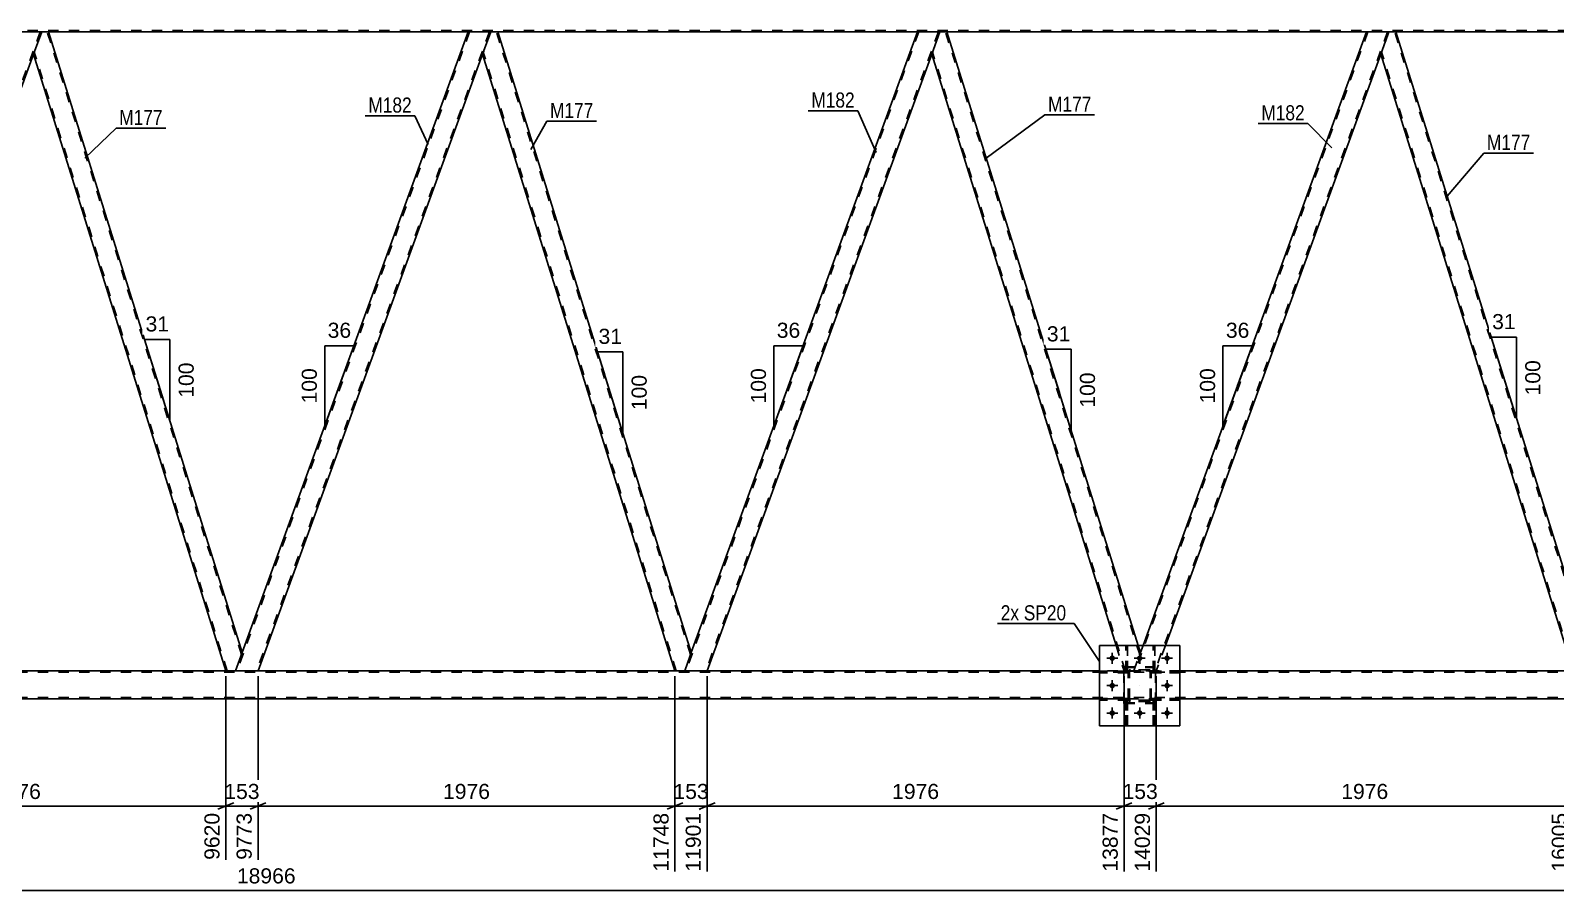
# Model space of a CAD drawing. Header units: millimetres. Extents: x -115 to 726, y -400 to 194.
# Drawn here: x 259.5 to 548.6, y -164.9 to -1.8 of the extents above; entities that cross this region are included whole.
import ezdxf

# ---------------------------------------------------------------- set-up
doc = ezdxf.new("R2010")
doc.units = ezdxf.units.MM
doc.linetypes.add('DXK_LINE_DOT2', pattern=[3.9198, 1.9599, -1.9599])
doc.linetypes.add('DXK_LINE_DOT3', pattern=[5.9187, 2.979, -0.9799, 0.9799, -0.9799])
doc.styles.add('Arial', font='arial.ttf', dxfattribs={"height": 0.2})
doc.styles.add('Arial Narrow', font='ARIALN.TTF', dxfattribs={"height": 0.2})

# ---------------------------------------------------------------- blocks, each defined once
blk = doc.blocks.new('Part-203724152-3175 - 2793')
at = {"color": 2, "linetype": 'Continuous'}
for p, q in [((472.33, -118.4), (472.33, -118.39)), ((472.65, -118.39), (472.33, -118.39)), ((472.65, -118.4), (472.65, -118.39))]:
    blk.add_line(p, q, dxfattribs=at)
at = {"color": 7, "linetype": 'DXK_LINE_DOT2'}
for p, q in [((472.33, -123.24), (472.33, -118.4)), ((472.65, -123.24), (472.65, -118.4)), ((472.33, -122.64), (472.65, -122.64)), ((472.65, -123.24), (472.33, -123.24))]:
    blk.add_line(p, q, dxfattribs=at)
blk = doc.blocks.new('Part-203724152-3136 - 2793')
at = {"color": 7, "linetype": 'DXK_LINE_DOT2'}
for p, q in [((467.13, -133.59), (467.13, -128.76)), ((467.13, -128.76), (467.45, -128.76)), ((467.13, -129.36), (467.45, -129.36)), ((467.45, -128.76), (467.45, -133.59)), ((467.45, -133.59), (467.13, -133.59))]:
    blk.add_line(p, q, dxfattribs=at)
blk = doc.blocks.new('Part-203724152-3021 - 2793')
at = {"color": 7, "linetype": 'DXK_LINE_DOT2'}
for p, q in [((257.64, -2), (213.51, -123.22)), ((261.38, -2), (217.26, -123.22)), ((257.64, -2), (257.65, -2)), ((261.64, -2), (260.09, -6.25)), ((215.02, -118.4), (213.26, -123.22)), ((219.27, -118.4), (217.52, -123.22)), ((217.52, -123.22), (213.26, -123.22))]:
    blk.add_line(p, q, dxfattribs=at)
at = {"color": 2, "linetype": 'Continuous'}
for p, q in [((257.38, -2), (215.02, -118.4)), ((257.38, -2), (261.64, -2)), ((260.09, -6.25), (219.27, -118.4))]:
    blk.add_line(p, q, dxfattribs=at)
blk = doc.blocks.new('Part-203724152-3026 - 2793')
at = {"color": 2, "linetype": 'Continuous'}
for p, q in [((346.77, -2), (345.22, -6.25)), ((348.09, -2), (346.77, -2)), ((384.79, -119.75), (348.09, -2)), ((381.68, -123.22), (345.22, -6.25)), ((384.52, -120.49), (383.53, -123.22)), ((384.79, -119.75), (384.52, -120.49))]:
    blk.add_line(p, q, dxfattribs=at)
at = {"color": 7, "linetype": 'DXK_LINE_DOT2'}
for p, q in [((384.66, -120.12), (347.84, -2)), ((381.93, -123.22), (345.36, -5.88)), ((384.77, -119.81), (384.52, -120.49)), ((381.68, -123.22), (383.53, -123.22))]:
    blk.add_line(p, q, dxfattribs=at)
blk = doc.blocks.new('Part-203724152-3031 - 2793')
at = {"color": 2, "linetype": 'Continuous'}
for p, q in [((431.9, -2), (430.36, -6.25)), ((433.22, -2), (431.9, -2)), ((469.5, -118.4), (433.22, -2)), ((465.31, -118.4), (430.36, -6.25))]:
    blk.add_line(p, q, dxfattribs=at)
at = {"color": 7, "linetype": 'DXK_LINE_DOT2'}
for p, q in [((469.79, -120.12), (432.97, -2)), ((467.07, -123.22), (430.49, -5.88)), ((465.31, -118.4), (466.82, -123.22)), ((469.92, -119.75), (469.5, -118.4)), ((468.66, -123.22), (469.92, -119.75)), ((466.82, -123.22), (468.66, -123.22))]:
    blk.add_line(p, q, dxfattribs=at)
blk = doc.blocks.new('Part-203724152-3036 - 2793')
at = {"color": 2, "linetype": 'Continuous'}
for p, q in [((261.64, -2), (260.09, -6.25)), ((262.95, -2), (261.64, -2)), ((299.66, -119.75), (262.95, -2)), ((296.55, -123.22), (260.09, -6.25)), ((298.39, -123.22), (299.66, -119.75))]:
    blk.add_line(p, q, dxfattribs=at)
at = {"color": 7, "linetype": 'DXK_LINE_DOT2'}
for p, q in [((299.52, -120.12), (262.7, -2)), ((296.8, -123.22), (260.22, -5.88)), ((296.55, -123.22), (298.39, -123.22))]:
    blk.add_line(p, q, dxfattribs=at)
blk = doc.blocks.new('Part-203724152-3061 - 2793')
at = {"color": 7, "linetype": 'DXK_LINE_DOT2'}
for p, q in [((342.77, -2), (298.65, -123.22)), ((346.52, -2), (302.39, -123.22)), ((342.77, -2), (342.79, -2)), ((346.77, -2), (345.22, -6.25)), ((299.66, -119.75), (298.39, -123.22)), ((302.65, -123.22), (298.39, -123.22))]:
    blk.add_line(p, q, dxfattribs=at)
at = {"color": 2, "linetype": 'Continuous'}
for p, q in [((342.51, -2), (299.66, -119.75)), ((342.51, -2), (346.77, -2)), ((345.22, -6.25), (302.65, -123.22))]:
    blk.add_line(p, q, dxfattribs=at)
blk = doc.blocks.new('Part-203724152-3147 - 2793')
at = {"color": 2, "linetype": 'Continuous'}
for p, q in [((467.13, -118.4), (467.13, -118.39)), ((467.45, -118.39), (467.13, -118.39)), ((467.45, -118.4), (467.45, -118.39))]:
    blk.add_line(p, q, dxfattribs=at)
at = {"color": 7, "linetype": 'DXK_LINE_DOT2'}
for p, q in [((467.13, -123.24), (467.13, -118.4)), ((467.45, -123.24), (467.45, -118.4)), ((467.13, -122.64), (467.45, -122.64)), ((467.45, -123.24), (467.13, -123.24))]:
    blk.add_line(p, q, dxfattribs=at)
blk = doc.blocks.new('Part-203724152-3066 - 2793')
at = {"color": 7, "linetype": 'DXK_LINE_DOT2'}
for p, q in [((427.9, -2), (383.78, -123.22)), ((431.65, -2), (387.53, -123.22)), ((427.9, -2), (427.92, -2)), ((431.9, -2), (430.36, -6.25)), ((384.79, -119.75), (383.53, -123.22)), ((387.78, -123.22), (383.53, -123.22))]:
    blk.add_line(p, q, dxfattribs=at)
at = {"color": 2, "linetype": 'Continuous'}
for p, q in [((427.65, -2), (384.79, -119.75)), ((427.65, -2), (431.9, -2)), ((430.36, -6.25), (387.78, -123.22))]:
    blk.add_line(p, q, dxfattribs=at)
blk = doc.blocks.new('Part-203724152-3071 - 2793')
at = {"color": 7, "linetype": 'DXK_LINE_DOT2'}
for p, q in [((513.04, -2), (468.92, -123.22)), ((516.78, -2), (472.66, -123.22)), ((513.04, -2), (513.06, -2)), ((517.04, -2), (515.49, -6.25)), ((470.42, -118.4), (468.66, -123.22)), ((474.67, -118.4), (472.92, -123.22)), ((472.92, -123.22), (468.66, -123.22))]:
    blk.add_line(p, q, dxfattribs=at)
at = {"color": 2, "linetype": 'Continuous'}
for p, q in [((512.78, -2), (470.42, -118.4)), ((512.78, -2), (517.04, -2)), ((515.49, -6.25), (474.67, -118.4))]:
    blk.add_line(p, q, dxfattribs=at)
blk = doc.blocks.new('Part-203724152-3081 - 2793')
at = {"color": 2, "linetype": 'Continuous'}
for p, q in [((517.04, -2), (515.49, -6.25)), ((518.36, -2), (517.04, -2)), ((555.06, -119.75), (518.36, -2)), ((551.95, -123.22), (515.49, -6.25)), ((554.79, -120.49), (553.8, -123.22)), ((555.06, -119.75), (554.79, -120.49))]:
    blk.add_line(p, q, dxfattribs=at)
at = {"color": 7, "linetype": 'DXK_LINE_DOT2'}
for p, q in [((554.92, -120.12), (518.11, -2)), ((552.2, -123.22), (515.63, -5.88)), ((555.04, -119.81), (554.79, -120.49)), ((551.95, -123.22), (553.8, -123.22))]:
    blk.add_line(p, q, dxfattribs=at)
blk = doc.blocks.new('Part-203724152-3132 - 2793')
at = {"color": 7, "linetype": 'DXK_LINE_DOT2'}
for p, q in [((472.78, -122.59), (466.78, -122.59)), ((466.78, -129.39), (466.78, -122.59)), ((472.78, -129.39), (472.78, -122.59)), ((472.78, -129.39), (466.78, -129.39))]:
    blk.add_line(p, q, dxfattribs=at)
blk = doc.blocks.new('Part-203724152-3133 - 2793')
at = {"color": 7, "linetype": 'DXK_LINE_DOT2'}
for p, q in [((472.78, -122.46), (466.78, -122.46)), ((466.78, -129.26), (466.78, -122.46)), ((472.78, -129.26), (472.78, -122.46)), ((472.78, -129.26), (466.78, -129.26))]:
    blk.add_line(p, q, dxfattribs=at)
blk = doc.blocks.new('Part-203724152-3134 - 2793')
at = {"color": 7, "linetype": 'DXK_LINE_DOT2'}
for p, q in [((467.58, -123.48), (467.61, -123.29)), ((467.61, -123.29), (467.58, -123.48)), ((467.58, -128.52), (467.58, -123.48)), ((467.82, -123.48), (467.84, -123.38)), ((467.82, -128.52), (467.82, -123.48)), ((467.84, -123.38), (467.89, -123.31)), ((467.87, -123.03), (468.06, -123)), ((468.06, -123), (467.87, -123.03)), ((467.89, -123.31), (467.97, -123.25)), ((467.97, -123.25), (468.06, -123.24)), ((471.5, -123), (468.06, -123)), ((468.06, -123.24), (471.5, -123.24)), ((471.5, -123), (471.68, -123.03)), ((471.68, -123.03), (471.5, -123)), ((471.5, -123.24), (471.59, -123.25)), ((471.59, -123.25), (471.67, -123.31)), ((471.67, -123.31), (471.72, -123.38)), ((471.72, -123.38), (471.74, -123.48)), ((471.74, -128.52), (471.74, -123.48)), ((471.94, -123.29), (471.98, -123.48)), ((471.98, -123.48), (471.94, -123.29)), ((471.98, -128.52), (471.98, -123.48)), ((467.61, -128.7), (467.58, -128.52)), ((467.58, -128.52), (467.61, -128.7)), ((467.84, -128.61), (467.82, -128.52)), ((467.89, -128.69), (467.84, -128.61)), ((468.06, -129), (467.87, -128.96)), ((467.87, -128.96), (468.06, -129)), ((467.97, -128.74), (467.89, -128.69)), ((468.06, -128.76), (467.97, -128.74)), ((471.5, -128.76), (468.06, -128.76)), ((471.5, -129), (468.06, -129)), ((471.59, -128.74), (471.5, -128.76)), ((471.68, -128.96), (471.5, -129)), ((471.5, -129), (471.68, -128.96)), ((471.67, -128.69), (471.59, -128.74)), ((471.72, -128.61), (471.67, -128.69)), ((471.74, -128.52), (471.72, -128.61)), ((471.98, -128.52), (471.94, -128.7)), ((471.94, -128.7), (471.98, -128.52))]:
    blk.add_line(p, q, dxfattribs=at)
at = {"color": 7, "linetype": 'DXK_LINE_DOT3'}
blk.add_line((469.78, -126), (469.78, -126), dxfattribs=at)
at = {"color": 7, "linetype": 'DXK_LINE_DOT2'}
for centre, start, end in [((468.06, -123.48), 112.5, 157.5), ((468.06, -123.48), 112.5, 157.5), ((471.5, -123.48), 22.5, 67.5), ((471.5, -123.48), 22.5, 67.5), ((468.06, -128.52), 202.5, 247.5), ((468.06, -128.52), 202.5, 247.5), ((471.5, -128.52), 292.5, 337.5), ((471.5, -128.52), 292.5, 337.5)]:
    blk.add_arc(centre, 0.48, start, end, dxfattribs=at)
blk = doc.blocks.new('Part-203724152-3138 - 2793')
at = {"color": 7, "linetype": 'DXK_LINE_DOT2'}
for p, q in [((467.13, -123.24), (467.13, -118.39)), ((467.13, -118.39), (467.45, -118.39)), ((467.45, -118.39), (467.45, -123.24)), ((467.13, -122.64), (467.45, -122.64)), ((467.45, -123.24), (467.13, -123.24))]:
    blk.add_line(p, q, dxfattribs=at)
blk = doc.blocks.new('Part-203724152-3139 - 2793')
at = {"color": 7, "linetype": 'DXK_LINE_DOT2'}
for p, q in [((467.58, -128.43), (462.18, -128.43)), ((462.18, -128.43), (462.18, -128.75)), ((467.58, -128.75), (462.18, -128.75)), ((466.98, -128.75), (466.98, -128.43)), ((467.58, -128.75), (467.58, -128.43))]:
    blk.add_line(p, q, dxfattribs=at)
blk = doc.blocks.new('Part-203724152-3140 - 2793')
at = {"color": 7, "linetype": 'DXK_LINE_DOT2'}
for p, q in [((467.58, -123.23), (462.18, -123.23)), ((462.18, -123.23), (462.18, -123.55)), ((467.58, -123.55), (462.18, -123.55)), ((466.98, -123.55), (466.98, -123.23)), ((467.58, -123.55), (467.58, -123.23))]:
    blk.add_line(p, q, dxfattribs=at)
blk = doc.blocks.new('Part-203724152-3141 - 2793')
at = {"color": 7, "linetype": 'DXK_LINE_DOT2'}
for p, q in [((477.38, -128.43), (471.98, -128.43)), ((471.98, -128.43), (471.98, -128.75)), ((471.98, -128.75), (477.38, -128.75)), ((472.58, -128.75), (472.58, -128.43)), ((477.38, -128.75), (477.38, -128.43))]:
    blk.add_line(p, q, dxfattribs=at)
blk = doc.blocks.new('Part-203724152-3142 - 2793')
at = {"color": 7, "linetype": 'DXK_LINE_DOT2'}
for p, q in [((477.38, -123.23), (471.98, -123.23)), ((471.98, -123.23), (471.98, -123.55)), ((471.98, -123.55), (477.38, -123.55)), ((472.58, -123.55), (472.58, -123.23)), ((477.38, -123.55), (477.38, -123.23))]:
    blk.add_line(p, q, dxfattribs=at)
blk = doc.blocks.new('Part-203724152-3143 - 2793')
at = {"color": 7, "linetype": 'DXK_LINE_DOT2'}
for p, q in [((467.58, -123.48), (467.61, -123.29)), ((467.61, -123.29), (467.58, -123.48)), ((467.58, -128.52), (467.58, -123.48)), ((467.82, -123.48), (467.84, -123.38)), ((467.82, -128.52), (467.82, -123.48)), ((467.84, -123.38), (467.89, -123.31)), ((467.87, -123.03), (468.06, -123)), ((468.06, -123), (467.87, -123.03)), ((467.89, -123.31), (467.97, -123.25)), ((467.97, -123.25), (468.06, -123.24)), ((471.5, -123), (468.06, -123)), ((468.06, -123.24), (471.5, -123.24)), ((471.5, -123), (471.68, -123.03)), ((471.68, -123.03), (471.5, -123)), ((471.5, -123.24), (471.59, -123.25)), ((471.59, -123.25), (471.67, -123.31)), ((471.67, -123.31), (471.72, -123.38)), ((471.72, -123.38), (471.74, -123.48)), ((471.74, -128.52), (471.74, -123.48)), ((471.94, -123.29), (471.98, -123.48)), ((471.98, -123.48), (471.94, -123.29)), ((471.98, -128.52), (471.98, -123.48)), ((467.61, -128.7), (467.58, -128.52)), ((467.58, -128.52), (467.61, -128.7)), ((467.84, -128.61), (467.82, -128.52)), ((467.89, -128.69), (467.84, -128.61)), ((468.06, -129), (467.87, -128.96)), ((467.87, -128.96), (468.06, -129)), ((467.97, -128.74), (467.89, -128.69)), ((468.06, -128.76), (467.97, -128.74)), ((471.5, -128.76), (468.06, -128.76)), ((471.5, -129), (468.06, -129)), ((471.59, -128.74), (471.5, -128.76)), ((471.68, -128.96), (471.5, -129)), ((471.5, -129), (471.68, -128.96)), ((471.67, -128.69), (471.59, -128.74)), ((471.72, -128.61), (471.67, -128.69)), ((471.74, -128.52), (471.72, -128.61)), ((471.98, -128.52), (471.94, -128.7)), ((471.94, -128.7), (471.98, -128.52))]:
    blk.add_line(p, q, dxfattribs=at)
at = {"color": 7, "linetype": 'DXK_LINE_DOT3'}
blk.add_line((469.78, -126), (469.78, -126), dxfattribs=at)
at = {"color": 7, "linetype": 'DXK_LINE_DOT2'}
for centre, start, end in [((468.06, -123.48), 112.5, 157.5), ((468.06, -123.48), 112.5, 157.5), ((471.5, -123.48), 22.5, 67.5), ((471.5, -123.48), 22.5, 67.5), ((468.06, -128.52), 202.5, 247.5), ((468.06, -128.52), 202.5, 247.5), ((471.5, -128.52), 292.5, 337.5), ((471.5, -128.52), 292.5, 337.5)]:
    blk.add_arc(centre, 0.48, start, end, dxfattribs=at)
blk = doc.blocks.new('Part-203724152-3145 - 2793')
at = {"color": 7, "linetype": 'DXK_LINE_DOT2'}
for p, q in [((467.45, -128.76), (467.13, -128.76)), ((467.13, -128.76), (467.13, -133.59)), ((467.13, -129.36), (467.45, -129.36)), ((467.45, -133.59), (467.45, -128.76)), ((467.13, -133.59), (467.45, -133.59))]:
    blk.add_line(p, q, dxfattribs=at)
blk = doc.blocks.new('Part-203724152-3148 - 2793')
at = {"color": 7, "linetype": 'DXK_LINE_DOT2'}
for p, q in [((467.58, -128.43), (462.18, -128.43)), ((462.18, -128.75), (462.18, -128.43)), ((467.58, -128.75), (462.18, -128.75)), ((466.98, -128.75), (466.98, -128.43)), ((467.58, -128.43), (467.58, -128.75))]:
    blk.add_line(p, q, dxfattribs=at)
blk = doc.blocks.new('Part-203724152-3149 - 2793')
at = {"color": 7, "linetype": 'DXK_LINE_DOT2'}
for p, q in [((467.58, -123.23), (462.18, -123.23)), ((462.18, -123.55), (462.18, -123.23)), ((467.58, -123.55), (462.18, -123.55)), ((466.98, -123.55), (466.98, -123.23)), ((467.58, -123.23), (467.58, -123.55))]:
    blk.add_line(p, q, dxfattribs=at)
blk = doc.blocks.new('Part-203724152-3150 - 2793')
at = {"color": 7, "linetype": 'DXK_LINE_DOT2'}
for p, q in [((471.98, -128.75), (471.98, -128.43)), ((471.98, -128.43), (477.38, -128.43)), ((477.38, -128.75), (471.98, -128.75)), ((472.58, -128.75), (472.58, -128.43)), ((477.38, -128.43), (477.38, -128.75))]:
    blk.add_line(p, q, dxfattribs=at)
blk = doc.blocks.new('Part-203724152-3151 - 2793')
at = {"color": 7, "linetype": 'DXK_LINE_DOT2'}
for p, q in [((471.98, -123.55), (471.98, -123.23)), ((471.98, -123.23), (477.38, -123.23)), ((477.38, -123.55), (471.98, -123.55)), ((472.58, -123.55), (472.58, -123.23)), ((477.38, -123.23), (477.38, -123.55))]:
    blk.add_line(p, q, dxfattribs=at)
blk = doc.blocks.new('Part-203724152-3156 - 2793')
at = {"color": 7, "linetype": 'DXK_LINE_DOT2'}
for p, q in [((462.18, -118.4), (477.38, -118.4)), ((462.18, -118.4), (462.18, -133.6)), ((477.38, -118.4), (477.38, -133.6)), ((462.18, -133.6), (477.38, -133.6))]:
    blk.add_line(p, q, dxfattribs=at)
blk = doc.blocks.new('Part-203724152-3161 - 2793')
at = {"color": 2, "linetype": 'Continuous'}
for p, q in [((477.38, -118.4), (462.18, -118.4)), ((462.18, -118.4), (462.18, -133.6)), ((477.38, -118.4), (477.38, -133.6)), ((477.38, -133.6), (462.18, -133.6))]:
    blk.add_line(p, q, dxfattribs=at)
blk = doc.blocks.new('Part-203724152-3164 - 2793')
at = {"color": 7, "linetype": 'DXK_LINE_DOT2'}
for p, q in [((472.33, -133.59), (472.33, -128.76)), ((472.33, -128.76), (472.65, -128.76)), ((472.33, -129.36), (472.65, -129.36)), ((472.65, -128.76), (472.65, -133.59)), ((472.65, -133.59), (472.33, -133.59))]:
    blk.add_line(p, q, dxfattribs=at)
blk = doc.blocks.new('Part-203724152-3166 - 2793')
at = {"color": 7, "linetype": 'DXK_LINE_DOT2'}
for p, q in [((472.33, -123.24), (472.33, -118.39)), ((472.33, -118.39), (472.65, -118.39)), ((472.65, -118.39), (472.65, -123.24)), ((472.33, -122.64), (472.65, -122.64)), ((472.65, -123.24), (472.33, -123.24))]:
    blk.add_line(p, q, dxfattribs=at)
blk = doc.blocks.new('Part-203724152-3173 - 2793')
at = {"color": 7, "linetype": 'DXK_LINE_DOT2'}
for p, q in [((472.65, -128.76), (472.33, -128.76)), ((472.33, -128.76), (472.33, -133.59)), ((472.33, -129.36), (472.65, -129.36)), ((472.65, -133.59), (472.65, -128.76)), ((472.33, -133.59), (472.65, -133.59))]:
    blk.add_line(p, q, dxfattribs=at)
blk = doc.blocks.new('Part-203724152-3405 - 2793')
at = {"color": 7, "linetype": 'DXK_LINE_DOT2'}
for p, q in [((633.32, -1.76), (-29.49, -1.76)), ((262.95, -2), (257.38, -2)), ((348.09, -2), (342.51, -2)), ((433.22, -2), (427.65, -2)), ((518.36, -2), (512.78, -2))]:
    blk.add_line(p, q, dxfattribs=at)
at = {"color": 2, "linetype": 'Continuous'}
for p, q in [((342.51, -2), (262.95, -2)), ((427.65, -2), (348.09, -2)), ((512.78, -2), (433.22, -2)), ((597.92, -2), (518.36, -2))]:
    blk.add_line(p, q, dxfattribs=at)
blk = doc.blocks.new('Part-203724152-3410 - 2793')
at = {"color": 7, "linetype": 'DXK_LINE_DOT2'}
for p, q in [((623.52, -123.46), (-50.14, -123.46)), ((477.38, -123.22), (462.18, -123.22)), ((623.52, -128.26), (-50.14, -128.26)), ((477.38, -128.5), (462.18, -128.5))]:
    blk.add_line(p, q, dxfattribs=at)
at = {"color": 2, "linetype": 'Continuous'}
for p, q in [((462.18, -123.22), (221.96, -123.22)), ((623.52, -123.22), (477.38, -123.22)), ((462.18, -128.5), (221.96, -128.5)), ((623.52, -128.5), (477.38, -128.5))]:
    blk.add_line(p, q, dxfattribs=at)
blk = doc.blocks.new('Bolt-203724152-3418 - 2793')
at = {"color": 1, "linetype": 'Continuous'}
for p, q in [((463.54, -120.8), (464.23, -120.8)), ((464.58, -119.76), (464.58, -120.45)), ((464.58, -121.84), (464.58, -121.14)), ((465.62, -120.8), (464.93, -120.8)), ((468.74, -120.8), (469.43, -120.8)), ((469.78, -119.76), (469.78, -120.45)), ((469.78, -121.84), (469.78, -121.14)), ((470.82, -120.8), (470.13, -120.8)), ((473.94, -120.8), (474.63, -120.8)), ((474.98, -119.76), (474.98, -120.45)), ((474.98, -121.84), (474.98, -121.14)), ((476.02, -120.8), (475.33, -120.8)), ((463.54, -126), (464.23, -126)), ((464.58, -124.96), (464.58, -125.65)), ((464.58, -127.04), (464.58, -126.34)), ((465.62, -126), (464.93, -126)), ((473.94, -126), (474.63, -126)), ((474.98, -124.96), (474.98, -125.65)), ((474.98, -127.04), (474.98, -126.34)), ((476.02, -126), (475.33, -126)), ((463.54, -131.2), (464.23, -131.2)), ((464.58, -130.16), (464.58, -130.85)), ((464.58, -132.24), (464.58, -131.54)), ((465.62, -131.2), (464.93, -131.2)), ((468.74, -131.2), (469.43, -131.2)), ((469.78, -130.16), (469.78, -130.85)), ((469.78, -132.24), (469.78, -131.54)), ((470.82, -131.2), (470.13, -131.2)), ((473.94, -131.2), (474.63, -131.2)), ((474.98, -130.16), (474.98, -130.85)), ((474.98, -132.24), (474.98, -131.54)), ((476.02, -131.2), (475.33, -131.2))]:
    blk.add_line(p, q, dxfattribs=at)
blk = doc.blocks.new('Bolt-203724152-3419 - 2793')
at = {"linetype": 'Continuous'}
for points in [[(465.1, -120.8, -1), (464.06, -120.8, -1)], [(470.3, -120.8, -1), (469.26, -120.8, -1)], [(475.5, -120.8, -1), (474.46, -120.8, -1)], [(465.1, -126, -1), (464.06, -126, -1)], [(475.5, -126, -1), (474.46, -126, -1)], [(465.1, -131.2, -1), (464.06, -131.2, -1)], [(470.3, -131.2, -1), (469.26, -131.2, -1)], [(475.5, -131.2, -1), (474.46, -131.2, -1)]]:
    blk.add_hatch(color=1, dxfattribs=at).paths.add_polyline_path(points)
at = {"color": 1, "linetype": 'Continuous'}
for p, q in [((465.62, -120.8), (463.54, -120.8)), ((464.58, -119.76), (464.58, -121.84)), ((470.82, -120.8), (468.74, -120.8)), ((469.78, -119.76), (469.78, -121.84)), ((476.02, -120.8), (473.94, -120.8)), ((474.98, -119.76), (474.98, -121.84)), ((465.62, -126), (463.54, -126)), ((464.58, -124.96), (464.58, -127.04)), ((476.02, -126), (473.94, -126)), ((474.98, -124.96), (474.98, -127.04)), ((465.62, -131.2), (463.54, -131.2)), ((464.58, -130.16), (464.58, -132.24)), ((470.82, -131.2), (468.74, -131.2)), ((469.78, -130.16), (469.78, -132.24)), ((476.02, -131.2), (473.94, -131.2)), ((474.98, -130.16), (474.98, -132.24))]:
    blk.add_line(p, q, dxfattribs=at)
blk = doc.blocks.new('StraightDimension-203724152-3528 - 2793')
at = {"color": 7, "linetype": 'Continuous'}
for p, q in [((381.68, -124.22), (381.68, -161.27)), ((387.78, -124.22), (387.78, -161.27)), ((380.18, -149.45), (383.18, -148.25)), ((381.68, -148.85), (387.78, -148.85)), ((389.28, -148.25), (386.28, -149.45))]:
    blk.add_line(p, q, dxfattribs=at)
at = {"color": 0}
blk.add_wipeout([(388.67, -148.1), (388.67, -143.9), (380.8, -143.9), (380.8, -148.1)], dxfattribs=at)
at = {"color": 0, "linetype": 'Continuous'}
blk.add_wipeout([(387.18, -149.55), (382.98, -149.55), (382.98, -161.87), (387.18, -161.87)], dxfattribs=at)
at = {"color": 3, "style": 'Arial'}
blk.add_text('153', height=2.865, dxfattribs=at).set_placement((381.4, -147.5))
at = {"color": 3, "linetype": 'Continuous', "style": 'Arial'}
blk.add_text('11901', height=2.865, rotation=90.0002, dxfattribs=at).set_placement((386.58, -161.27))
blk = doc.blocks.new('StraightDimension-203724152-3546 - 2793')
at = {"color": 7, "linetype": 'Continuous'}
for p, q in [((302.65, -124.22), (302.65, -159.04)), ((381.68, -124.22), (381.68, -161.27)), ((304.15, -148.25), (301.15, -149.45)), ((302.65, -148.85), (381.68, -148.85)), ((380.18, -149.45), (383.18, -148.25))]:
    blk.add_line(p, q, dxfattribs=at)
at = {"color": 0}
blk.add_wipeout([(347.21, -148.1), (347.21, -143.9), (337.12, -143.9), (337.12, -148.1)], dxfattribs=at)
at = {"color": 0, "linetype": 'Continuous'}
blk.add_wipeout([(381.08, -149.55), (376.88, -149.55), (376.88, -161.87), (381.08, -161.87)], dxfattribs=at)
at = {"color": 3, "style": 'Arial'}
blk.add_text('1976', height=2.865, dxfattribs=at).set_placement((337.72, -147.5))
at = {"color": 3, "linetype": 'Continuous', "style": 'Arial'}
blk.add_text('11748', height=2.865, rotation=90.0002, dxfattribs=at).set_placement((380.48, -161.27))
blk = doc.blocks.new('AngleDimension-203724152-12988 - 2793')
at = {"color": 7, "linetype": 'Continuous'}
for p, q in [((454.55, -70.42), (451.99, -62.22)), ((456.81, -62.22), (451.99, -62.22)), ((456.81, -77.69), (451.99, -62.22)), ((456.81, -77.69), (456.81, -62.22))]:
    blk.add_line(p, q, dxfattribs=at)
at = {"color": 0}
for points in [[(457.23, -61.32), (457.23, -57.12), (451.58, -57.12), (451.58, -61.32)], [(461.91, -66.02), (457.71, -66.02), (457.71, -73.89), (461.91, -73.89)]]:
    blk.add_wipeout(points, dxfattribs=at)
at = {"color": 3, "style": 'Arial'}
blk.add_text('31', height=2.865, dxfattribs=at).set_placement((452.18, -60.72))
blk.add_text('100', height=2.865, rotation=90.0002, dxfattribs=at).set_placement((461.31, -73.29))
blk = doc.blocks.new('StraightDimension-203724152-3857 - 2793')
at = {"color": 7, "linetype": 'Continuous'}
blk.add_line((-59.4, -164.86), (667.81, -164.86), dxfattribs=at)
at = {"color": 0}
blk.add_wipeout([(310.36, -164.11), (310.36, -159.91), (298.05, -159.91), (298.05, -164.11)], dxfattribs=at)
at = {"color": 3, "style": 'Arial'}
blk.add_text('18966', height=2.865, dxfattribs=at).set_placement((298.65, -163.51))
blk = doc.blocks.new('AngleDimension-203724152-12960 - 2793')
at = {"color": 7, "linetype": 'Continuous'}
for p, q in [((284.79, -72.06), (281.14, -60.34)), ((285.96, -60.34), (281.14, -60.34)), ((285.96, -75.81), (281.14, -60.34)), ((285.96, -75.81), (285.96, -60.34))]:
    blk.add_line(p, q, dxfattribs=at)
at = {"color": 0}
for points in [[(286.37, -59.44), (286.37, -55.24), (280.73, -55.24), (280.73, -59.44)], [(291.06, -64.14), (286.86, -64.14), (286.86, -72.01), (291.06, -72.01)]]:
    blk.add_wipeout(points, dxfattribs=at)
at = {"color": 3, "style": 'Arial'}
blk.add_text('31', height=2.865, dxfattribs=at).set_placement((281.33, -58.84))
blk.add_text('100', height=2.865, rotation=90.0002, dxfattribs=at).set_placement((290.46, -71.41))
blk = doc.blocks.new('StraightDimension-203724152-3474 - 2793')
at = {"color": 7, "linetype": 'Continuous'}
for p, q in [((472.92, -124.22), (472.92, -161.27)), ((551.95, -124.22), (551.95, -161.27)), ((474.42, -148.25), (471.42, -149.45)), ((472.92, -148.85), (551.95, -148.85)), ((550.45, -149.45), (553.45, -148.25))]:
    blk.add_line(p, q, dxfattribs=at)
at = {"color": 0}
blk.add_wipeout([(517.48, -148.1), (517.48, -143.9), (507.39, -143.9), (507.39, -148.1)], dxfattribs=at)
at = {"color": 0, "linetype": 'Continuous'}
blk.add_wipeout([(551.35, -149.55), (547.15, -149.55), (547.15, -161.87), (551.35, -161.87)], dxfattribs=at)
at = {"color": 3, "style": 'Arial'}
blk.add_text('1976', height=2.865, dxfattribs=at).set_placement((507.99, -147.5))
at = {"color": 3, "linetype": 'Continuous', "style": 'Arial'}
blk.add_text('16005', height=2.865, rotation=90.0002, dxfattribs=at).set_placement((550.75, -161.27))
blk = doc.blocks.new('StraightDimension-203724152-3492 - 2793')
at = {"color": 7, "linetype": 'Continuous'}
for p, q in [((466.82, -124.22), (466.82, -161.27)), ((472.92, -124.22), (472.92, -161.27)), ((465.32, -149.45), (468.32, -148.25)), ((466.82, -148.85), (472.92, -148.85)), ((474.42, -148.25), (471.42, -149.45))]:
    blk.add_line(p, q, dxfattribs=at)
at = {"color": 0}
blk.add_wipeout([(473.8, -148.1), (473.8, -143.9), (465.93, -143.9), (465.93, -148.1)], dxfattribs=at)
at = {"color": 0, "linetype": 'Continuous'}
blk.add_wipeout([(472.32, -149.55), (468.12, -149.55), (468.12, -161.87), (472.32, -161.87)], dxfattribs=at)
at = {"color": 3, "style": 'Arial'}
blk.add_text('153', height=2.865, dxfattribs=at).set_placement((466.53, -147.5))
at = {"color": 3, "linetype": 'Continuous', "style": 'Arial'}
blk.add_text('14029', height=2.865, rotation=90.0002, dxfattribs=at).set_placement((471.72, -161.27))
blk = doc.blocks.new('AngleDimension-203724152-13002 - 2793')
at = {"color": 7, "linetype": 'Continuous'}
for p, q in [((539, -68.23), (536.4, -59.9)), ((541.23, -59.9), (536.4, -59.9)), ((541.23, -75.37), (536.4, -59.9)), ((541.23, -75.37), (541.23, -59.9))]:
    blk.add_line(p, q, dxfattribs=at)
at = {"color": 0}
for points in [[(541.64, -59), (541.64, -54.8), (535.99, -54.8), (535.99, -59)], [(546.33, -63.7), (542.13, -63.7), (542.13, -71.57), (546.33, -71.57)]]:
    blk.add_wipeout(points, dxfattribs=at)
at = {"color": 3, "style": 'Arial'}
blk.add_text('31', height=2.865, dxfattribs=at).set_placement((536.59, -58.4))
blk.add_text('100', height=2.865, rotation=90.0002, dxfattribs=at).set_placement((545.73, -70.97))
blk = doc.blocks.new('StraightDimension-203724152-3510 - 2793')
at = {"color": 7, "linetype": 'Continuous'}
for p, q in [((387.78, -124.22), (387.78, -161.27)), ((466.82, -124.22), (466.82, -161.27)), ((389.28, -148.25), (386.28, -149.45)), ((387.78, -148.85), (466.82, -148.85)), ((465.32, -149.45), (468.32, -148.25))]:
    blk.add_line(p, q, dxfattribs=at)
at = {"color": 0}
blk.add_wipeout([(432.35, -148.1), (432.35, -143.9), (422.25, -143.9), (422.25, -148.1)], dxfattribs=at)
at = {"color": 0, "linetype": 'Continuous'}
blk.add_wipeout([(466.22, -149.55), (462.02, -149.55), (462.02, -161.87), (466.22, -161.87)], dxfattribs=at)
at = {"color": 3, "style": 'Arial'}
blk.add_text('1976', height=2.865, dxfattribs=at).set_placement((422.85, -147.5))
at = {"color": 3, "linetype": 'Continuous', "style": 'Arial'}
blk.add_text('13877', height=2.865, rotation=90.0002, dxfattribs=at).set_placement((465.62, -161.27))
blk = doc.blocks.new('StraightDimension-203724152-3564 - 2793')
at = {"color": 7, "linetype": 'Continuous'}
for p, q in [((296.55, -124.22), (296.55, -159.04)), ((302.65, -124.22), (302.65, -159.04)), ((295.05, -149.45), (298.05, -148.25)), ((296.55, -148.85), (302.65, -148.85)), ((304.15, -148.25), (301.15, -149.45))]:
    blk.add_line(p, q, dxfattribs=at)
at = {"color": 0}
blk.add_wipeout([(303.53, -148.1), (303.53, -143.9), (295.66, -143.9), (295.66, -148.1)], dxfattribs=at)
at = {"color": 0, "linetype": 'Continuous'}
blk.add_wipeout([(302.05, -149.55), (297.85, -149.55), (297.85, -159.64), (302.05, -159.64)], dxfattribs=at)
at = {"color": 3, "style": 'Arial'}
blk.add_text('153', height=2.865, dxfattribs=at).set_placement((296.26, -147.5))
at = {"color": 3, "linetype": 'Continuous', "style": 'Arial'}
blk.add_text('9773', height=2.865, rotation=90.0002, dxfattribs=at).set_placement((301.45, -159.04))
blk = doc.blocks.new('StraightDimension-203724152-3582 - 2793')
at = {"color": 7, "linetype": 'Continuous'}
for p, q in [((217.52, -124.22), (217.52, -159.04)), ((296.55, -124.22), (296.55, -159.04)), ((219.02, -148.25), (216.02, -149.45)), ((217.52, -148.85), (296.55, -148.85)), ((295.05, -149.45), (298.05, -148.25))]:
    blk.add_line(p, q, dxfattribs=at)
at = {"color": 0}
blk.add_wipeout([(262.08, -148.1), (262.08, -143.9), (251.98, -143.9), (251.98, -148.1)], dxfattribs=at)
at = {"color": 0, "linetype": 'Continuous'}
blk.add_wipeout([(295.95, -149.55), (291.75, -149.55), (291.75, -159.64), (295.95, -159.64)], dxfattribs=at)
at = {"color": 3, "style": 'Arial'}
blk.add_text('1976', height=2.865, dxfattribs=at).set_placement((252.58, -147.5))
at = {"color": 3, "linetype": 'Continuous', "style": 'Arial'}
blk.add_text('9620', height=2.865, rotation=90.0002, dxfattribs=at).set_placement((295.35, -159.04))
blk = doc.blocks.new('AngleDimension-203724152-4224 - 2793')
at = {"color": 7, "linetype": 'Continuous'}
for p, q in [((315.3, -61.54), (320.84, -61.54)), ((315.3, -76.76), (320.84, -61.54)), ((315.3, -76.76), (315.3, -61.54)), ((318.02, -69.3), (320.84, -61.54))]:
    blk.add_line(p, q, dxfattribs=at)
at = {"color": 0}
for points in [[(320.9, -60.64), (320.9, -56.44), (315.25, -56.44), (315.25, -60.64)], [(314.4, -65.22), (310.2, -65.22), (310.2, -73.09), (314.4, -73.09)]]:
    blk.add_wipeout(points, dxfattribs=at)
at = {"color": 3, "style": 'Arial'}
blk.add_text('36', height=2.865, dxfattribs=at).set_placement((315.85, -60.04))
blk.add_text('100', height=2.865, rotation=90.0002, dxfattribs=at).set_placement((313.8, -72.49))
blk = doc.blocks.new('AngleDimension-203724152-4588 - 2793')
at = {"color": 7, "linetype": 'Continuous'}
for p, q in [((400.44, -61.54), (405.98, -61.54)), ((400.44, -76.76), (405.98, -61.54)), ((400.44, -76.76), (400.44, -61.54)), ((403.15, -69.3), (405.98, -61.54))]:
    blk.add_line(p, q, dxfattribs=at)
at = {"color": 0}
for points in [[(406.03, -60.64), (406.03, -56.44), (400.38, -56.44), (400.38, -60.64)], [(399.54, -65.22), (395.34, -65.22), (395.34, -73.09), (399.54, -73.09)]]:
    blk.add_wipeout(points, dxfattribs=at)
at = {"color": 3, "style": 'Arial'}
blk.add_text('36', height=2.865, dxfattribs=at).set_placement((400.98, -60.04))
blk.add_text('100', height=2.865, rotation=90.0002, dxfattribs=at).set_placement((398.94, -72.49))
blk = doc.blocks.new('AngleDimension-203724152-4649 - 2793')
at = {"color": 7, "linetype": 'Continuous'}
for p, q in [((485.57, -61.54), (491.11, -61.54)), ((485.57, -76.76), (491.11, -61.54)), ((485.57, -76.76), (485.57, -61.54)), ((488.29, -69.3), (491.11, -61.54))]:
    blk.add_line(p, q, dxfattribs=at)
at = {"color": 0}
for points in [[(491.16, -60.64), (491.16, -56.44), (485.52, -56.44), (485.52, -60.64)], [(484.67, -65.22), (480.47, -65.22), (480.47, -73.09), (484.67, -73.09)]]:
    blk.add_wipeout(points, dxfattribs=at)
at = {"color": 3, "style": 'Arial'}
blk.add_text('36', height=2.865, dxfattribs=at).set_placement((486.12, -60.04))
blk.add_text('100', height=2.865, rotation=90.0002, dxfattribs=at).set_placement((484.07, -72.49))
blk = doc.blocks.new('AngleDimension-203724152-12974 - 2793')
at = {"color": 7, "linetype": 'Continuous'}
for p, q in [((368.31, -66.87), (367.01, -62.69)), ((371.83, -62.69), (367.01, -62.69)), ((371.83, -78.16), (367.01, -62.69)), ((371.83, -78.16), (371.83, -62.69))]:
    blk.add_line(p, q, dxfattribs=at)
at = {"color": 0}
for points in [[(372.24, -61.79), (372.24, -57.59), (366.59, -57.59), (366.59, -61.79)], [(376.93, -66.49), (372.73, -66.49), (372.73, -74.36), (376.93, -74.36)]]:
    blk.add_wipeout(points, dxfattribs=at)
at = {"color": 3, "style": 'Arial'}
blk.add_text('31', height=2.865, dxfattribs=at).set_placement((367.19, -61.19))
blk.add_text('100', height=2.865, rotation=90.0002, dxfattribs=at).set_placement((376.33, -73.76))
blk = doc.blocks.new('Mark-203724152-3022 - 2793')
at = {"color": 0}
blk.add_wipeout([(366.22, -18.35), (366.22, -15.35), (358, -15.35), (358, -18.35)], dxfattribs=at)
blk.add_wipeout([(366.22, -18.35), (366.22, -15.35), (358, -15.35), (358, -18.35)], dxfattribs=at)
at = {"color": 30, "linetype": 'Continuous'}
for p, q in [((354.38, -24.36), (357.4, -18.95)), ((357.4, -18.95), (366.82, -18.95))]:
    blk.add_line(p, q, dxfattribs=at)
at = {"color": 3, "style": 'Arial Narrow'}
blk.add_text('M177', height=2.863, dxfattribs=at).set_placement((358, -18.35))
blk = doc.blocks.new('Mark-203724152-3027 - 2793')
at = {"color": 0}
blk.add_wipeout([(460.64, -17.18), (460.64, -14.18), (452.41, -14.18), (452.41, -17.18)], dxfattribs=at)
blk.add_wipeout([(460.64, -17.18), (460.64, -14.18), (452.41, -14.18), (452.41, -17.18)], dxfattribs=at)
at = {"color": 30, "linetype": 'Continuous'}
for p, q in [((440.69, -25.97), (451.81, -17.78)), ((451.81, -17.78), (461.24, -17.78))]:
    blk.add_line(p, q, dxfattribs=at)
at = {"color": 3, "style": 'Arial Narrow'}
blk.add_text('M177', height=2.863, dxfattribs=at).set_placement((452.41, -17.18))
blk = doc.blocks.new('Mark-203724152-3032 - 2793')
at = {"color": 0}
blk.add_wipeout([(284.57, -19.69), (284.57, -16.69), (276.35, -16.69), (276.35, -19.69)], dxfattribs=at)
blk.add_wipeout([(284.57, -19.69), (284.57, -16.69), (276.35, -16.69), (276.35, -19.69)], dxfattribs=at)
at = {"color": 30, "linetype": 'Continuous'}
for p, q in [((269.82, -25.95), (275.75, -20.29)), ((275.75, -20.29), (285.17, -20.29))]:
    blk.add_line(p, q, dxfattribs=at)
at = {"color": 3, "style": 'Arial Narrow'}
blk.add_text('M177', height=2.863, dxfattribs=at).set_placement((276.35, -19.69))
blk = doc.blocks.new('Mark-203724152-3057 - 2793')
at = {"color": 0}
blk.add_wipeout([(331.8, -17.33), (331.8, -14.33), (323.57, -14.33), (323.57, -17.33)], dxfattribs=at)
blk.add_wipeout([(331.8, -17.33), (331.8, -14.33), (323.57, -14.33), (323.57, -17.33)], dxfattribs=at)
at = {"color": 30, "linetype": 'Continuous'}
for p in [(322.97, -17.93), (334.91, -23.41)]:
    blk.add_line(p, (332.4, -17.93), dxfattribs=at)
at = {"color": 3, "style": 'Arial Narrow'}
blk.add_text('M182', height=2.863, dxfattribs=at).set_placement((323.57, -17.33))
blk = doc.blocks.new('Mark-203724152-3062 - 2793')
at = {"color": 0}
blk.add_wipeout([(415.77, -16.38), (415.77, -13.38), (407.54, -13.38), (407.54, -16.38)], dxfattribs=at)
blk.add_wipeout([(415.77, -16.38), (415.77, -13.38), (407.54, -13.38), (407.54, -16.38)], dxfattribs=at)
at = {"color": 30, "linetype": 'Continuous'}
for p in [(406.94, -16.98), (419.84, -24.9)]:
    blk.add_line(p, (416.37, -16.98), dxfattribs=at)
at = {"color": 3, "style": 'Arial Narrow'}
blk.add_text('M182', height=2.863, dxfattribs=at).set_placement((407.54, -16.38))
blk = doc.blocks.new('Mark-203724152-3067 - 2793')
at = {"color": 0}
blk.add_wipeout([(501.06, -18.8), (501.06, -15.8), (492.84, -15.8), (492.84, -18.8)], dxfattribs=at)
blk.add_wipeout([(501.06, -18.8), (501.06, -15.8), (492.84, -15.8), (492.84, -18.8)], dxfattribs=at)
at = {"color": 30, "linetype": 'Continuous'}
for p in [(492.24, -19.4), (506.21, -24.04)]:
    blk.add_line(p, (501.66, -19.4), dxfattribs=at)
at = {"color": 3, "style": 'Arial Narrow'}
blk.add_text('M182', height=2.863, dxfattribs=at).set_placement((492.84, -18.8))
blk = doc.blocks.new('Mark-203724152-3077 - 2793')
at = {"color": 0}
blk.add_wipeout([(543.83, -24.41), (543.83, -21.41), (535.61, -21.41), (535.61, -24.41)], dxfattribs=at)
blk.add_wipeout([(543.83, -24.41), (543.83, -21.41), (535.61, -21.41), (535.61, -24.41)], dxfattribs=at)
at = {"color": 30, "linetype": 'Continuous'}
for p, q in [((528.08, -33.2), (535.01, -25.01)), ((535.01, -25.01), (544.43, -25.01))]:
    blk.add_line(p, q, dxfattribs=at)
at = {"color": 3, "style": 'Arial Narrow'}
blk.add_text('M177', height=2.863, dxfattribs=at).set_placement((535.61, -24.41))
blk = doc.blocks.new('MarkSet-203724152-4715 - 2793')
at = {"color": 30, "linetype": 'Continuous'}
blk.add_line((462.18, -121.45), (457.35, -114.22), dxfattribs=at)
at = {"color": 0}
blk.add_wipeout([(446.91, -113.62), (446.91, -110.62), (443.44, -110.62), (443.44, -113.62)], dxfattribs=at)
blk.add_wipeout([(446.91, -113.62), (446.91, -110.62), (443.44, -110.62), (443.44, -113.62)], dxfattribs=at)
blk.add_wipeout([(455.85, -113.62), (455.85, -110.62), (447.81, -110.62), (447.81, -113.62)], dxfattribs=at)
blk.add_wipeout([(455.85, -113.62), (455.85, -110.62), (447.81, -110.62), (447.81, -113.62)], dxfattribs=at)
at = {"color": 30, "linetype": 'Continuous'}
blk.add_line((442.84, -114.22), (457.35, -114.22), dxfattribs=at)
at = {"color": 3, "style": 'Arial Narrow'}
for s, p in [('2x', (443.44, -113.62)), ('SP20', (447.81, -113.62))]:
    blk.add_text(s, height=2.863, dxfattribs=at).set_placement(p)

msp = doc.modelspace()

# ---------------------------------------------------------------- block references
for name in ['Part-203724152-3405 - 2793', 'Part-203724152-3021 - 2793', 'Part-203724152-3036 - 2793', 'Part-203724152-3061 - 2793', 'Part-203724152-3026 - 2793', 'Part-203724152-3066 - 2793', 'Part-203724152-3031 - 2793', 'Part-203724152-3071 - 2793', 'Part-203724152-3081 - 2793', 'Part-203724152-3156 - 2793', 'Part-203724152-3161 - 2793', 'Part-203724152-3147 - 2793', 'Part-203724152-3138 - 2793', 'Part-203724152-3175 - 2793', 'Part-203724152-3166 - 2793', 'Bolt-203724152-3418 - 2793', 'Bolt-203724152-3419 - 2793', 'Part-203724152-3410 - 2793', 'Part-203724152-3140 - 2793', 'Part-203724152-3149 - 2793', 'Part-203724152-3133 - 2793', 'Part-203724152-3132 - 2793', 'Part-203724152-3134 - 2793', 'Part-203724152-3143 - 2793', 'Part-203724152-3142 - 2793', 'Part-203724152-3151 - 2793', 'Part-203724152-3139 - 2793', 'Part-203724152-3148 - 2793', 'Part-203724152-3136 - 2793', 'Part-203724152-3145 - 2793', 'Part-203724152-3141 - 2793', 'Part-203724152-3150 - 2793', 'Part-203724152-3164 - 2793', 'Part-203724152-3173 - 2793']:
    msp.add_blockref(name, (0, 0))

# ---------------------------------------------------------------- next in the draw order: block references
for name in ['AngleDimension-203724152-12988 - 2793', 'StraightDimension-203724152-3528 - 2793']:
    msp.add_blockref(name, (0, 0))

# ---------------------------------------------------------------- next in the draw order: block references
msp.add_blockref('StraightDimension-203724152-3546 - 2793', (0, 0))

# ---------------------------------------------------------------- next in the draw order: block references
msp.add_blockref('StraightDimension-203724152-3857 - 2793', (0, 0))

# ---------------------------------------------------------------- next in the draw order: block references
for name in ['Mark-203724152-3057 - 2793', 'Mark-203724152-3062 - 2793', 'Mark-203724152-3027 - 2793', 'Mark-203724152-3032 - 2793', 'Mark-203724152-3022 - 2793', 'Mark-203724152-3067 - 2793', 'Mark-203724152-3077 - 2793', 'AngleDimension-203724152-13002 - 2793', 'AngleDimension-203724152-12960 - 2793', 'AngleDimension-203724152-4224 - 2793', 'AngleDimension-203724152-12974 - 2793', 'AngleDimension-203724152-4588 - 2793', 'AngleDimension-203724152-4649 - 2793', 'MarkSet-203724152-4715 - 2793', 'StraightDimension-203724152-3564 - 2793', 'StraightDimension-203724152-3474 - 2793']:
    msp.add_blockref(name, (0, 0))

# ---------------------------------------------------------------- next in the draw order: block references
for name in ['StraightDimension-203724152-3582 - 2793', 'StraightDimension-203724152-3492 - 2793']:
    msp.add_blockref(name, (0, 0))

# ---------------------------------------------------------------- next in the draw order: block references
msp.add_blockref('StraightDimension-203724152-3510 - 2793', (0, 0))

doc.saveas('drawing.dxf')
